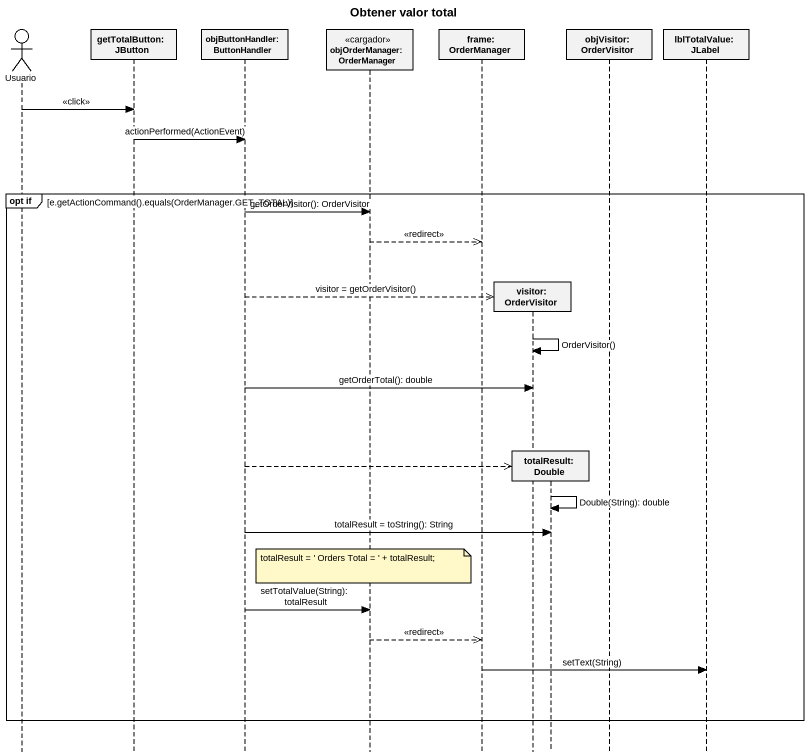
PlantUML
@startuml
title Obtener valor total
hide footbox
actor Usuario
participant "getTotalButton: JButton" as getTotalButton_JButton
participant "objButtonHandler: ButtonHandler" as objButtonHandler
participant "objOrderManager: OrderManager" as objOrderManager_OrderManager <<cargador>>
participant "frame: OrderManager" as frame_OrderManager
participant "visitor: OrderVisitor" as visitor_OrderVisitor
participant "totalResult: Double" as totalResult_Double
participant "objVisitor: OrderVisitor" as objVisitor_OrderVisitor
participant "lblTotalValue: JLabel" as lblTotalValue_JLabel

Usuario -> getTotalButton_JButton : <<click>>
getTotalButton_JButton -> objButtonHandler : actionPerformed(ActionEvent)
group opt if [e.getActionCommand().equals(OrderManager.GET_TOTAL)]
  objButtonHandler -> objOrderManager_OrderManager : getOrderVisitor(): OrderVisitor
  objOrderManager_OrderManager -->> frame_OrderManager : <<redirect>>
  objButtonHandler -->> visitor_OrderVisitor ** : visitor = getOrderVisitor()
  visitor_OrderVisitor -> visitor_OrderVisitor : OrderVisitor()
  objButtonHandler -> visitor_OrderVisitor : getOrderTotal(): double
  objButtonHandler -->> totalResult_Double **
  totalResult_Double -> totalResult_Double : Double(String): double
  objButtonHandler -> totalResult_Double : totalResult = toString(): String
  note over objOrderManager_OrderManager : totalResult = ' Orders Total = ' + totalResult;
  objButtonHandler -> objOrderManager_OrderManager : setTotalValue(String): totalResult
  objOrderManager_OrderManager -->> frame_OrderManager : <<redirect>>
  frame_OrderManager -> lblTotalValue_JLabel : setText(String)
end
@enduml
